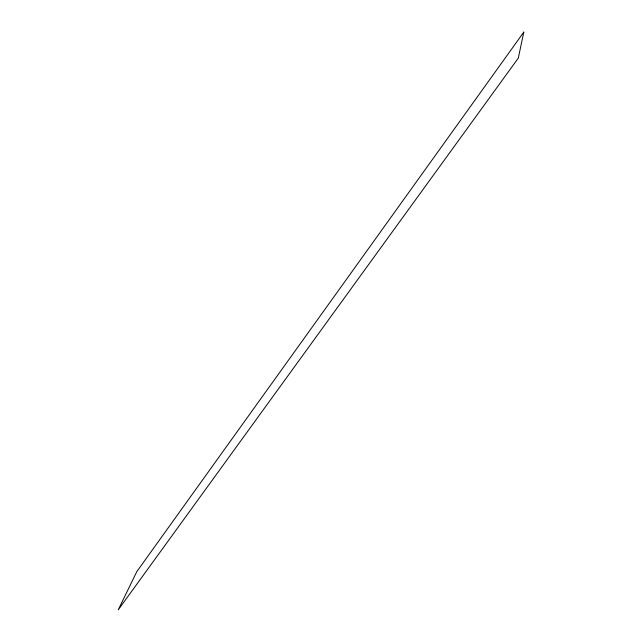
<?xml version="1.0" encoding="UTF-8"?>
<svg xmlns="http://www.w3.org/2000/svg" width="642" height="642" viewBox="0 0 642 642"><rect width="100%" height="100%" fill="white"/><g stroke="black" fill="none" stroke-linecap="round" stroke-linejoin="round"><path stroke-width="0.96" d="M523.8 32.1L518.303 58.093L118.2 609.9L136.778 571.669L523.8 32.1"/></g></svg>
